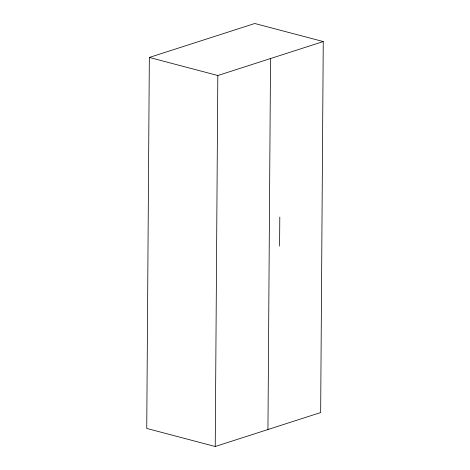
<?xml version="1.0" encoding="UTF-8"?>
<svg xmlns="http://www.w3.org/2000/svg" width="470" height="470" viewBox="0 0 470 470"><rect width="100%" height="100%" fill="white"/><g stroke="black" fill="none" stroke-linecap="round" stroke-linejoin="round"><path stroke-width="0.7" d="M149.337 57.452L146.746 428.44L215.231 446.5L320.663 412.548L323.254 41.56L254.769 23.5L149.337 57.452L217.822 75.517L323.254 41.56M215.231 446.5L217.822 75.517M267.947 429.521L270.538 58.538M279.597 246.074L279.797 217.081"/></g></svg>
